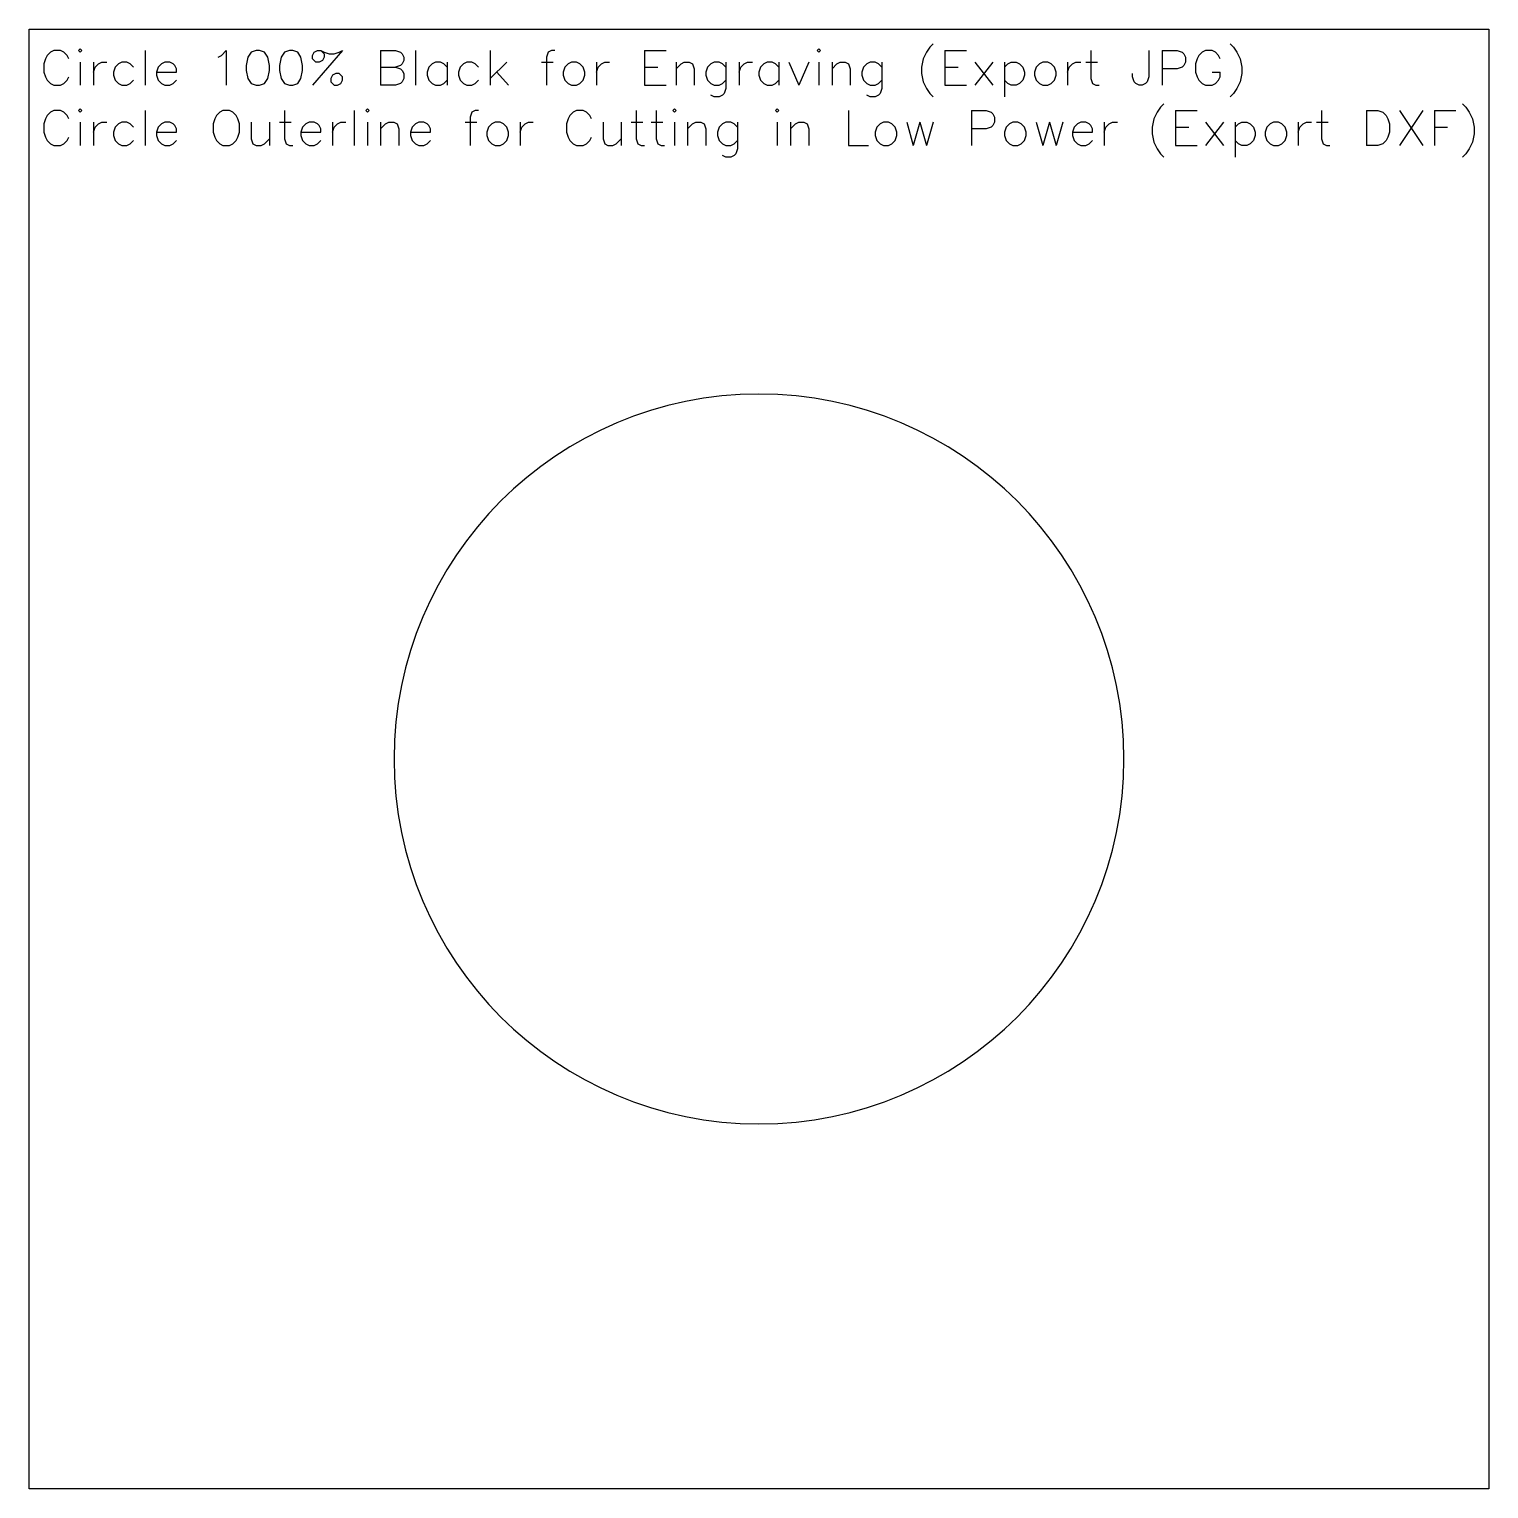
# Model space of a CAD drawing. Extents: x 110 to 210, y -210 to -110.
import ezdxf

# ---------------------------------------------------------------- set-up
doc = ezdxf.new("R2010")
doc.units = 0
doc.header["$MEASUREMENT"] = 0
doc.layers.add('EBENE_1', color=7, linetype='CONTINUOUS')

# ---------------------------------------------------------------- blocks, each defined once
blk = doc.blocks.new('BLOCK_3')
at = {"layer": 'EBENE_1', "color": 7}
for points in [[(171.936, -111), (171.709, -111.227), (171.482, -111.568), (171.254, -112.023), (171.141, -112.592), (171.141, -113.046), (171.254, -113.615), (171.482, -114.07), (171.709, -114.411), (171.936, -114.638)], [(192.287, -111), (192.514, -111.227), (192.741, -111.568), (192.969, -112.023), (193.083, -112.592), (193.083, -113.046), (192.969, -113.615), (192.741, -114.07), (192.514, -114.411), (192.287, -114.638)], [(112.704, -112.023), (112.591, -111.796), (112.363, -111.568), (112.136, -111.455), (111.681, -111.455), (111.454, -111.568), (111.226, -111.796), (111.113, -112.023), (110.999, -112.364), (110.999, -112.933), (111.113, -113.274), (111.226, -113.501), (111.454, -113.729), (111.681, -113.842), (112.136, -113.842), (112.363, -113.729), (112.591, -113.501), (112.704, -113.274)], [(113.386, -111.455), (113.5, -111.568), (113.614, -111.455), (113.5, -111.341), (113.386, -111.455)], [(117.934, -111.455), (117.934, -113.842)], [(122.936, -111.91), (123.164, -111.796), (123.505, -111.455), (123.505, -113.842)], [(125.551, -111.455), (125.21, -111.568), (124.983, -111.91), (124.869, -112.478), (124.869, -112.819), (124.983, -113.387), (125.21, -113.729), (125.551, -113.842), (125.779, -113.842), (126.12, -113.729), (126.347, -113.387), (126.461, -112.819), (126.461, -112.478), (126.347, -111.91), (126.12, -111.568), (125.779, -111.455), (125.551, -111.455)], [(127.825, -111.455), (127.484, -111.568), (127.257, -111.91), (127.143, -112.478), (127.143, -112.819), (127.257, -113.387), (127.484, -113.729), (127.825, -113.842), (128.052, -113.842), (128.393, -113.729), (128.621, -113.387), (128.734, -112.819), (128.734, -112.478), (128.621, -111.91), (128.393, -111.568), (128.052, -111.455), (127.825, -111.455)], [(131.463, -111.455), (129.417, -113.842)], [(129.985, -111.455), (130.212, -111.682), (130.212, -111.91), (130.099, -112.137), (129.871, -112.251), (129.644, -112.251), (129.417, -112.023), (129.417, -111.796), (129.53, -111.568), (129.758, -111.455), (129.985, -111.455), (130.212, -111.568), (130.554, -111.682), (130.895, -111.682), (131.236, -111.568), (131.463, -111.455)], [(134.078, -111.455), (134.078, -113.842)], [(134.078, -111.455), (135.101, -111.455), (135.442, -111.568), (135.556, -111.682), (135.67, -111.91), (135.67, -112.137), (135.556, -112.364), (135.442, -112.478), (135.101, -112.592)], [(136.465, -111.455), (136.465, -113.842)], [(141.581, -111.455), (141.581, -113.842)], [(146.015, -111.455), (145.788, -111.455), (145.56, -111.568), (145.447, -111.91), (145.447, -113.842)], [(152.154, -111.455), (152.154, -113.842)], [(152.154, -111.455), (153.632, -111.455)], [(163.978, -111.455), (164.092, -111.568), (164.205, -111.455), (164.092, -111.341), (163.978, -111.455)], [(172.732, -111.455), (172.732, -113.842)], [(172.732, -111.455), (174.21, -111.455)], [(182.737, -111.455), (182.737, -113.387), (182.851, -113.729), (183.078, -113.842), (183.305, -113.842)], [(186.716, -111.455), (186.716, -113.274), (186.602, -113.615), (186.489, -113.729), (186.261, -113.842), (186.034, -113.842), (185.806, -113.729), (185.693, -113.615), (185.579, -113.274), (185.579, -113.046)], [(187.625, -111.455), (187.625, -113.842)], [(187.625, -111.455), (188.649, -111.455), (188.99, -111.568), (189.103, -111.682), (189.217, -111.91), (189.217, -112.251), (189.103, -112.478), (188.99, -112.592), (188.649, -112.705), (187.625, -112.705)], [(191.605, -112.023), (191.491, -111.796), (191.264, -111.568), (191.036, -111.455), (190.581, -111.455), (190.354, -111.568), (190.127, -111.796), (190.013, -112.023), (189.899, -112.364), (189.899, -112.933), (190.013, -113.274), (190.127, -113.501), (190.354, -113.729), (190.581, -113.842), (191.036, -113.842), (191.264, -113.729), (191.491, -113.501), (191.605, -113.274), (191.605, -112.933)], [(113.5, -112.251), (113.5, -113.842)], [(114.41, -112.251), (114.41, -113.842)], [(114.41, -112.933), (114.523, -112.592), (114.751, -112.364), (114.978, -112.251), (115.319, -112.251)], [(117.138, -112.592), (116.911, -112.364), (116.683, -112.251), (116.342, -112.251), (116.115, -112.364), (115.888, -112.592), (115.774, -112.933), (115.774, -113.16), (115.888, -113.501), (116.115, -113.729), (116.342, -113.842), (116.683, -113.842), (116.911, -113.729), (117.138, -113.501)], [(118.73, -112.933), (120.094, -112.933), (120.094, -112.705), (119.98, -112.478), (119.867, -112.364), (119.639, -112.251), (119.298, -112.251), (119.071, -112.364), (118.844, -112.592), (118.73, -112.933), (118.73, -113.16), (118.844, -113.501), (119.071, -113.729), (119.298, -113.842), (119.639, -113.842), (119.867, -113.729), (120.094, -113.501)], [(134.078, -112.592), (135.101, -112.592), (135.442, -112.705), (135.556, -112.819), (135.67, -113.046), (135.67, -113.387), (135.556, -113.615), (135.442, -113.729), (135.101, -113.842), (134.078, -113.842)], [(138.625, -112.592), (138.398, -112.364), (138.171, -112.251), (137.83, -112.251), (137.602, -112.364), (137.375, -112.592), (137.261, -112.933), (137.261, -113.16), (137.375, -113.501), (137.602, -113.729), (137.83, -113.842), (138.171, -113.842), (138.398, -113.729), (138.625, -113.501)], [(138.625, -112.251), (138.625, -113.842)], [(140.786, -112.592), (140.558, -112.364), (140.331, -112.251), (139.99, -112.251), (139.762, -112.364), (139.535, -112.592), (139.421, -112.933), (139.421, -113.16), (139.535, -113.501), (139.762, -113.729), (139.99, -113.842), (140.331, -113.842), (140.558, -113.729), (140.786, -113.501)], [(142.718, -112.251), (141.581, -113.387)], [(142.036, -112.933), (142.832, -113.842)], [(145.106, -112.251), (145.902, -112.251)], [(147.152, -112.251), (146.925, -112.364), (146.697, -112.592), (146.584, -112.933), (146.584, -113.16), (146.697, -113.501), (146.925, -113.729), (147.152, -113.842), (147.493, -113.842), (147.721, -113.729), (147.948, -113.501), (148.062, -113.16), (148.062, -112.933), (147.948, -112.592), (147.721, -112.364), (147.493, -112.251), (147.152, -112.251)], [(148.857, -112.251), (148.857, -113.842)], [(148.857, -112.933), (148.971, -112.592), (149.199, -112.364), (149.426, -112.251), (149.767, -112.251)], [(152.154, -112.592), (153.064, -112.592)], [(154.315, -112.251), (154.315, -113.842)], [(154.315, -112.705), (154.656, -112.364), (154.883, -112.251), (155.224, -112.251), (155.451, -112.364), (155.565, -112.705), (155.565, -113.842)], [(157.725, -112.592), (157.498, -112.364), (157.27, -112.251), (156.929, -112.251), (156.702, -112.364), (156.475, -112.592), (156.361, -112.933), (156.361, -113.16), (156.475, -113.501), (156.702, -113.729), (156.929, -113.842), (157.27, -113.842), (157.498, -113.729), (157.725, -113.501)], [(157.725, -112.251), (157.725, -114.07), (157.612, -114.411), (157.498, -114.524), (157.27, -114.638), (156.929, -114.638), (156.702, -114.524)], [(158.635, -112.251), (158.635, -113.842)], [(158.635, -112.933), (158.748, -112.592), (158.976, -112.364), (159.203, -112.251), (159.544, -112.251)], [(161.363, -112.592), (161.136, -112.364), (160.909, -112.251), (160.567, -112.251), (160.34, -112.364), (160.113, -112.592), (159.999, -112.933), (159.999, -113.16), (160.113, -113.501), (160.34, -113.729), (160.567, -113.842), (160.909, -113.842), (161.136, -113.729), (161.363, -113.501)], [(161.363, -112.251), (161.363, -113.842)], [(162.045, -112.251), (162.728, -113.842)], [(163.41, -112.251), (162.728, -113.842)], [(164.092, -112.251), (164.092, -113.842)], [(165.001, -112.251), (165.001, -113.842)], [(165.001, -112.705), (165.342, -112.364), (165.57, -112.251), (165.911, -112.251), (166.138, -112.364), (166.252, -112.705), (166.252, -113.842)], [(168.412, -112.592), (168.185, -112.364), (167.957, -112.251), (167.616, -112.251), (167.389, -112.364), (167.161, -112.592), (167.048, -112.933), (167.048, -113.16), (167.161, -113.501), (167.389, -113.729), (167.616, -113.842), (167.957, -113.842), (168.185, -113.729), (168.412, -113.501)], [(168.412, -112.251), (168.412, -114.07), (168.298, -114.411), (168.185, -114.524), (167.957, -114.638), (167.616, -114.638), (167.389, -114.524)], [(172.732, -112.592), (173.642, -112.592)], [(174.779, -112.251), (176.029, -113.842)], [(176.029, -112.251), (174.779, -113.842)], [(176.825, -112.251), (176.825, -114.638)], [(176.825, -112.592), (177.052, -112.364), (177.28, -112.251), (177.621, -112.251), (177.848, -112.364), (178.076, -112.592), (178.189, -112.933), (178.189, -113.16), (178.076, -113.501), (177.848, -113.729), (177.621, -113.842), (177.28, -113.842), (177.052, -113.729), (176.825, -113.501)], [(179.44, -112.251), (179.212, -112.364), (178.985, -112.592), (178.871, -112.933), (178.871, -113.16), (178.985, -113.501), (179.212, -113.729), (179.44, -113.842), (179.781, -113.842), (180.008, -113.729), (180.236, -113.501), (180.349, -113.16), (180.349, -112.933), (180.236, -112.592), (180.008, -112.364), (179.781, -112.251), (179.44, -112.251)], [(181.145, -112.251), (181.145, -113.842)], [(181.145, -112.933), (181.259, -112.592), (181.486, -112.364), (181.714, -112.251), (182.055, -112.251)], [(182.396, -112.251), (183.192, -112.251)], [(191.036, -112.933), (191.605, -112.933)], [(131.008, -113.046), (130.781, -113.16), (130.667, -113.387), (130.667, -113.615), (130.895, -113.842), (131.122, -113.842), (131.349, -113.729), (131.463, -113.501), (131.463, -113.274), (131.236, -113.046), (131.008, -113.046)], [(152.154, -113.842), (153.632, -113.842)], [(172.732, -113.842), (174.21, -113.842)], [(112.704, -116.144), (112.591, -115.917), (112.363, -115.69), (112.136, -115.576), (111.681, -115.576), (111.454, -115.69), (111.226, -115.917), (111.113, -116.144), (110.999, -116.485), (110.999, -117.054), (111.113, -117.395), (111.226, -117.622), (111.454, -117.85), (111.681, -117.963), (112.136, -117.963), (112.363, -117.85), (112.591, -117.622), (112.704, -117.395)], [(113.386, -115.576), (113.5, -115.69), (113.614, -115.576), (113.5, -115.462), (113.386, -115.576)], [(117.934, -115.576), (117.934, -117.963)], [(123.277, -115.576), (123.05, -115.69), (122.823, -115.917), (122.709, -116.144), (122.595, -116.485), (122.595, -117.054), (122.709, -117.395), (122.823, -117.622), (123.05, -117.85), (123.277, -117.963), (123.732, -117.963), (123.96, -117.85), (124.187, -117.622), (124.301, -117.395), (124.414, -117.054), (124.414, -116.485), (124.301, -116.144), (124.187, -115.917), (123.96, -115.69), (123.732, -115.576), (123.277, -115.576)], [(127.484, -115.576), (127.484, -117.509), (127.598, -117.85), (127.825, -117.963), (128.052, -117.963)], [(132.259, -115.576), (132.259, -117.963)], [(133.055, -115.576), (133.168, -115.69), (133.282, -115.576), (133.168, -115.462), (133.055, -115.576)], [(140.786, -115.576), (140.558, -115.576), (140.331, -115.69), (140.217, -116.031), (140.217, -117.963)], [(148.516, -116.144), (148.403, -115.917), (148.175, -115.69), (147.948, -115.576), (147.493, -115.576), (147.266, -115.69), (147.038, -115.917), (146.925, -116.144), (146.811, -116.485), (146.811, -117.054), (146.925, -117.395), (147.038, -117.622), (147.266, -117.85), (147.493, -117.963), (147.948, -117.963), (148.175, -117.85), (148.403, -117.622), (148.516, -117.395)], [(151.586, -115.576), (151.586, -117.509), (151.7, -117.85), (151.927, -117.963), (152.154, -117.963)], [(152.95, -115.576), (152.95, -117.509), (153.064, -117.85), (153.291, -117.963), (153.519, -117.963)], [(154.087, -115.576), (154.201, -115.69), (154.315, -115.576), (154.201, -115.462), (154.087, -115.576)], [(161.136, -115.576), (161.25, -115.69), (161.363, -115.576), (161.25, -115.462), (161.136, -115.576)], [(166.138, -115.576), (166.138, -117.963)], [(174.551, -115.576), (174.551, -117.963)], [(174.551, -115.576), (175.574, -115.576), (175.915, -115.69), (176.029, -115.803), (176.143, -116.031), (176.143, -116.372), (176.029, -116.599), (175.915, -116.713), (175.574, -116.827), (174.551, -116.827)], [(187.739, -115.121), (187.512, -115.349), (187.284, -115.69), (187.057, -116.144), (186.943, -116.713), (186.943, -117.168), (187.057, -117.736), (187.284, -118.191), (187.512, -118.532), (187.739, -118.759)], [(188.535, -115.576), (188.535, -117.963)], [(188.535, -115.576), (190.013, -115.576)], [(198.54, -115.576), (198.54, -117.509), (198.653, -117.85), (198.881, -117.963), (199.108, -117.963)], [(201.609, -115.576), (201.609, -117.963)], [(201.609, -115.576), (202.405, -115.576), (202.746, -115.69), (202.973, -115.917), (203.087, -116.144), (203.201, -116.485), (203.201, -117.054), (203.087, -117.395), (202.973, -117.622), (202.746, -117.85), (202.405, -117.963), (201.609, -117.963)], [(203.883, -115.576), (205.475, -117.963)], [(205.475, -115.576), (203.883, -117.963)], [(206.27, -115.576), (206.27, -117.963)], [(206.27, -115.576), (207.748, -115.576)], [(208.203, -115.121), (208.431, -115.349), (208.658, -115.69), (208.885, -116.144), (208.999, -116.713), (208.999, -117.168), (208.885, -117.736), (208.658, -118.191), (208.431, -118.532), (208.203, -118.759)], [(113.5, -116.372), (113.5, -117.963)], [(114.41, -116.372), (114.41, -117.963)], [(114.41, -117.054), (114.523, -116.713), (114.751, -116.485), (114.978, -116.372), (115.319, -116.372)], [(117.138, -116.713), (116.911, -116.485), (116.683, -116.372), (116.342, -116.372), (116.115, -116.485), (115.888, -116.713), (115.774, -117.054), (115.774, -117.281), (115.888, -117.622), (116.115, -117.85), (116.342, -117.963), (116.683, -117.963), (116.911, -117.85), (117.138, -117.622)], [(118.73, -117.054), (120.094, -117.054), (120.094, -116.827), (119.98, -116.599), (119.867, -116.485), (119.639, -116.372), (119.298, -116.372), (119.071, -116.485), (118.844, -116.713), (118.73, -117.054), (118.73, -117.281), (118.844, -117.622), (119.071, -117.85), (119.298, -117.963), (119.639, -117.963), (119.867, -117.85), (120.094, -117.622)], [(125.21, -116.372), (125.21, -117.509), (125.324, -117.85), (125.551, -117.963), (125.892, -117.963), (126.12, -117.85), (126.461, -117.509)], [(126.461, -116.372), (126.461, -117.963)], [(127.143, -116.372), (127.939, -116.372)], [(128.621, -117.054), (129.985, -117.054), (129.985, -116.827), (129.871, -116.599), (129.758, -116.485), (129.53, -116.372), (129.189, -116.372), (128.962, -116.485), (128.734, -116.713), (128.621, -117.054), (128.621, -117.281), (128.734, -117.622), (128.962, -117.85), (129.189, -117.963), (129.53, -117.963), (129.758, -117.85), (129.985, -117.622)], [(130.781, -116.372), (130.781, -117.963)], [(130.781, -117.054), (130.895, -116.713), (131.122, -116.485), (131.349, -116.372), (131.69, -116.372)], [(133.168, -116.372), (133.168, -117.963)], [(134.078, -116.372), (134.078, -117.963)], [(134.078, -116.827), (134.419, -116.485), (134.646, -116.372), (134.987, -116.372), (135.215, -116.485), (135.328, -116.827), (135.328, -117.963)], [(136.124, -117.054), (137.489, -117.054), (137.489, -116.827), (137.375, -116.599), (137.261, -116.485), (137.034, -116.372), (136.693, -116.372), (136.465, -116.485), (136.238, -116.713), (136.124, -117.054), (136.124, -117.281), (136.238, -117.622), (136.465, -117.85), (136.693, -117.963), (137.034, -117.963), (137.261, -117.85), (137.489, -117.622)], [(139.876, -116.372), (140.672, -116.372)], [(141.922, -116.372), (141.695, -116.485), (141.468, -116.713), (141.354, -117.054), (141.354, -117.281), (141.468, -117.622), (141.695, -117.85), (141.922, -117.963), (142.264, -117.963), (142.491, -117.85), (142.718, -117.622), (142.832, -117.281), (142.832, -117.054), (142.718, -116.713), (142.491, -116.485), (142.264, -116.372), (141.922, -116.372)], [(143.628, -116.372), (143.628, -117.963)], [(143.628, -117.054), (143.741, -116.713), (143.969, -116.485), (144.196, -116.372), (144.537, -116.372)], [(149.312, -116.372), (149.312, -117.509), (149.426, -117.85), (149.653, -117.963), (149.994, -117.963), (150.222, -117.85), (150.563, -117.509)], [(150.563, -116.372), (150.563, -117.963)], [(151.245, -116.372), (152.041, -116.372)], [(152.609, -116.372), (153.405, -116.372)], [(154.201, -116.372), (154.201, -117.963)], [(155.11, -116.372), (155.11, -117.963)], [(155.11, -116.827), (155.451, -116.485), (155.679, -116.372), (156.02, -116.372), (156.247, -116.485), (156.361, -116.827), (156.361, -117.963)], [(158.521, -116.713), (158.294, -116.485), (158.066, -116.372), (157.725, -116.372), (157.498, -116.485), (157.27, -116.713), (157.157, -117.054), (157.157, -117.281), (157.27, -117.622), (157.498, -117.85), (157.725, -117.963), (158.066, -117.963), (158.294, -117.85), (158.521, -117.622)], [(158.521, -116.372), (158.521, -118.191), (158.407, -118.532), (158.294, -118.646), (158.066, -118.759), (157.725, -118.759), (157.498, -118.646)], [(161.25, -116.372), (161.25, -117.963)], [(162.159, -116.372), (162.159, -117.963)], [(162.159, -116.827), (162.5, -116.485), (162.728, -116.372), (163.069, -116.372), (163.296, -116.485), (163.41, -116.827), (163.41, -117.963)], [(168.526, -116.372), (168.298, -116.485), (168.071, -116.713), (167.957, -117.054), (167.957, -117.281), (168.071, -117.622), (168.298, -117.85), (168.526, -117.963), (168.867, -117.963), (169.094, -117.85), (169.322, -117.622), (169.435, -117.281), (169.435, -117.054), (169.322, -116.713), (169.094, -116.485), (168.867, -116.372), (168.526, -116.372)], [(170.117, -116.372), (170.572, -117.963)], [(171.027, -116.372), (170.572, -117.963)], [(171.027, -116.372), (171.482, -117.963)], [(171.936, -116.372), (171.482, -117.963)], [(177.393, -116.372), (177.166, -116.485), (176.939, -116.713), (176.825, -117.054), (176.825, -117.281), (176.939, -117.622), (177.166, -117.85), (177.393, -117.963), (177.734, -117.963), (177.962, -117.85), (178.189, -117.622), (178.303, -117.281), (178.303, -117.054), (178.189, -116.713), (177.962, -116.485), (177.734, -116.372), (177.393, -116.372)], [(178.985, -116.372), (179.44, -117.963)], [(179.895, -116.372), (179.44, -117.963)], [(179.895, -116.372), (180.349, -117.963)], [(180.804, -116.372), (180.349, -117.963)], [(181.486, -117.054), (182.851, -117.054), (182.851, -116.827), (182.737, -116.599), (182.623, -116.485), (182.396, -116.372), (182.055, -116.372), (181.827, -116.485), (181.6, -116.713), (181.486, -117.054), (181.486, -117.281), (181.6, -117.622), (181.827, -117.85), (182.055, -117.963), (182.396, -117.963), (182.623, -117.85), (182.851, -117.622)], [(183.646, -116.372), (183.646, -117.963)], [(183.646, -117.054), (183.76, -116.713), (183.987, -116.485), (184.215, -116.372), (184.556, -116.372)], [(188.535, -116.713), (189.444, -116.713)], [(190.581, -116.372), (191.832, -117.963)], [(191.832, -116.372), (190.581, -117.963)], [(192.628, -116.372), (192.628, -118.759)], [(192.628, -116.713), (192.855, -116.485), (193.083, -116.372), (193.424, -116.372), (193.651, -116.485), (193.878, -116.713), (193.992, -117.054), (193.992, -117.281), (193.878, -117.622), (193.651, -117.85), (193.424, -117.963), (193.083, -117.963), (192.855, -117.85), (192.628, -117.622)], [(195.243, -116.372), (195.015, -116.485), (194.788, -116.713), (194.674, -117.054), (194.674, -117.281), (194.788, -117.622), (195.015, -117.85), (195.243, -117.963), (195.584, -117.963), (195.811, -117.85), (196.038, -117.622), (196.152, -117.281), (196.152, -117.054), (196.038, -116.713), (195.811, -116.485), (195.584, -116.372), (195.243, -116.372)], [(196.948, -116.372), (196.948, -117.963)], [(196.948, -117.054), (197.062, -116.713), (197.289, -116.485), (197.516, -116.372), (197.857, -116.372)], [(198.199, -116.372), (198.994, -116.372)], [(206.27, -116.713), (207.18, -116.713)], [(166.138, -117.963), (167.502, -117.963)], [(188.535, -117.963), (190.013, -117.963)]]:
    blk.add_lwpolyline(points, dxfattribs=at)
blk = doc.blocks.new('BLOCK_4')
at = {"layer": 'EBENE_1', "color": 250}
blk.add_lwpolyline([(209.999, -210), (109.999, -210), (109.999, -110), (209.999, -110), (209.999, -210)], dxfattribs=at)
at = {"layer": 'EBENE_1', "color": 7}
blk.add_open_spline([(184.999, -160), (184.999, -173.807), (173.806, -185), (159.999, -185), (146.192, -185), (134.999, -173.807), (134.999, -160), (134.999, -146.193), (146.192, -135), (159.999, -135), (173.806, -135), (184.999, -146.193), (184.999, -160)], degree=3, knots=[0, 0, 0, 0, 1, 1, 1, 2, 2, 2, 3, 3, 3, 4, 4, 4, 4], dxfattribs=at)
blk = doc.blocks.new('BLOCK_2')
at = {"layer": 'EBENE_1'}
for name in ['BLOCK_4', 'BLOCK_3']:
    blk.add_blockref(name, (0, 0), dxfattribs=at)

msp = doc.modelspace()

# ---------------------------------------------------------------- block references
at = {"layer": 'EBENE_1'}
msp.add_blockref('BLOCK_2', (0, 0), dxfattribs=at)

doc.saveas('drawing.dxf')
